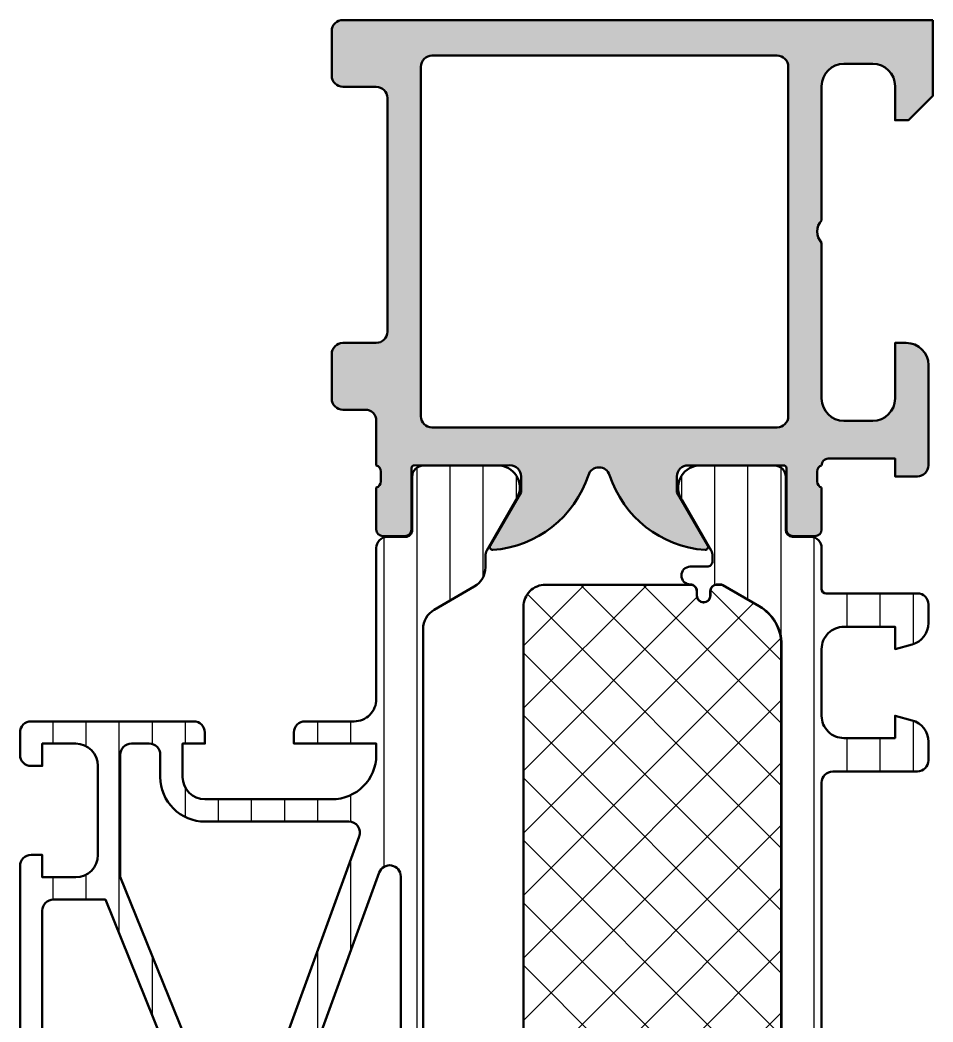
# Model space of a CAD drawing. Extents: x 0 to 71, y 0 to 90.
# Drawn here: x 0 to 41, y 45 to 90 of the extents above; entities that cross this region are included whole.
import ezdxf

# ---------------------------------------------------------------- set-up
doc = ezdxf.new("R2010")
doc.units = 0
for name, color, linetype, lineweight in [('0S-Alu contour', 7, 'Continuous', 50), ('0S-Alu hatch', 252, 'Continuous', 25), ('0S-Plastic contour', 254, 'Continuous', 50), ('0S-Plastic hatch', 253, 'Continuous', 25), ('0S-PT contour', 91, 'Continuous', 50), ('0S-PT hatch', 103, 'Continuous', 25)]:
    doc.layers.add(name, color=color, linetype=linetype, lineweight=lineweight)
pattern_1 = [(90, (0, 0), (-1.4859, 0), [])]

# ---------------------------------------------------------------- blocks, each defined once
blk = doc.blocks.new('245319__4C9D628B_4177_4C6F_BE3F_42CCD75E70B8___3131EF14_98C3_443F_8A93_D7AD6CAD2A95_')
at = {"layer": '0S-Plastic hatch'}
h = blk.add_hatch(dxfattribs=at)
h.set_pattern_fill('ANSI31', color=256, scale=0.4680000000000001, angle=45, style=0)
h.set_pattern_definition(pattern_1)
edge = h.paths.add_edge_path()
edge.add_line((35.99999999999975, 66.29000567895663), (35.99999999999975, 64.4500000000472))
edge.add_arc((36.19999999999978, 64.45000000004715), 0.2000000000000384, 180, 269.9999999999919)
edge.add_line((36.19999999999976, 64.25000000004712), (40.29999999999977, 64.25000000004718))
edge.add_ellipse((40.29999999999975, 63.75000000004719), major_axis=(-0.4999999999999858, 0), ratio=1, start_angle=180, end_angle=269.9999999999984, ccw=False)
edge.add_line((40.79999999999974, 63.75000000004719), (40.79999999999974, 62.9192507766728))
edge.add_ellipse((39.79999999999984, 62.91925077667283), major_axis=(-0.999999999999904, 0), ratio=1, start_angle=104.9999999999985, end_angle=180, ccw=False)
edge.add_line((40.05881904510231, 61.95332495038385), (39.29999999999974, 61.75000000004718))
edge.add_line((39.29999999999974, 61.75000000004718), (39.29999999999974, 62.75000000004711))
edge.add_line((39.29999999999974, 62.75000000004711), (36.99999999999978, 62.75000000004716))
edge.add_arc((36.99999999999974, 61.75000000004715), 1.000000000000007, 89.99999999999797, 180)
edge.add_line((35.99999999999974, 61.75000000004715), (35.99999999999975, 58.75000000004716))
edge.add_arc((36.99999999999975, 58.75000000004717), 1.000000000000007, 180, 270.0000000000017)
edge.add_line((36.99999999999978, 57.75000000004716), (39.29999999999974, 57.75000000004716))
edge.add_line((39.29999999999974, 57.75000000004716), (39.29999999999974, 58.75000000004717))
edge.add_line((39.29999999999974, 58.75000000004717), (40.05881904510228, 58.54667504971059))
edge.add_ellipse((39.79999999999979, 57.58074922342157), major_axis=(-0.9999999999999568, 0), ratio=1, start_angle=180, end_angle=255.00000000000068, ccw=False)
edge.add_line((40.79999999999974, 57.58074922342157), (40.79999999999974, 56.75000000004715))
edge.add_ellipse((40.29999999999977, 56.75000000004712), major_axis=(-0.4999999999999681, 0), ratio=1, start_angle=90.00000000000489, end_angle=180, ccw=False)
edge.add_line((40.29999999999981, 56.25000000004715), (36.49999999999975, 56.25000000004716))
edge.add_arc((36.49999999999976, 55.75000000004715), 0.5000000000000071, 90.0000000000016, 180)
edge.add_line((35.99999999999975, 55.75000000004715), (35.99999999999975, 26.74999999999995))
edge.add_arc((36.49999999999973, 26.74999999999996), 0.4999999999999858, 180, 270.0000000000017)
edge.add_line((36.49999999999975, 26.24999999999998), (40.29999999999978, 26.24999999999998))
edge.add_ellipse((40.29999999999978, 25.75000000000001), major_axis=(-0.4999999999999645, 0), ratio=1, start_angle=180, end_angle=269.9999999999992, ccw=False)
edge.add_line((40.79999999999974, 25.75000000000001), (40.79999999999975, 24.91925077662567))
edge.add_ellipse((39.79999999999966, 24.91925077662568), major_axis=(-1.000000000000092, 0), ratio=1, start_angle=104.9999999999998, end_angle=180, ccw=False)
edge.add_line((40.0588190451022, 23.95332495033652), (39.29999999999974, 23.75000000000003))
edge.add_line((39.29999999999974, 23.75000000000003), (39.29999999999974, 24.74999999999995))
edge.add_line((39.29999999999974, 24.74999999999995), (36.99999999999973, 24.74999999999992))
edge.add_arc((36.99999999999968, 23.74999999999999), 0.999999999999936, 89.99999999999714, 180)
edge.add_line((35.99999999999975, 23.74999999999999), (35.99999999999975, 20.74999999999998))
edge.add_arc((36.99999999999974, 20.74999999999997), 1, 180, 270)
edge.add_line((36.99999999999974, 19.74999999999997), (39.29999999999974, 19.74999999999998))
edge.add_line((39.29999999999974, 19.74999999999998), (39.29999999999974, 20.74999999999998))
edge.add_line((39.29999999999974, 20.74999999999998), (40.05881904510228, 20.54667504966336))
edge.add_ellipse((39.79999999999975, 19.58074922337431), major_axis=(-0.999999999999984, 0), ratio=1, start_angle=180, end_angle=254.999999999999, ccw=False)
edge.add_line((40.79999999999974, 19.58074922337431), (40.79999999999974, 18.74999999999992))
edge.add_ellipse((40.29999999999975, 18.74999999999991), major_axis=(-0.4999999999999929, 0), ratio=1, start_angle=90.0000000000008, end_angle=180, ccw=False)
edge.add_line((40.29999999999975, 18.24999999999992), (36.19999999999973, 18.24999999999998))
edge.add_arc((36.19999999999977, 18.04999999999996), 0.2000000000000206, 90.0000000000122, 180)
edge.add_line((35.99999999999975, 18.04999999999996), (35.99999999999975, 16.20999432109047))
edge.add_ellipse((35.50000267890206, 16.20999432109047), major_axis=(-0.4999973210976875, 0), ratio=1, start_angle=89.99969301797472, end_angle=180, ccw=False)
edge.add_line((35.49999999999287, 15.70999699999996), (34.68966866665951, 15.70999699999996))
edge.add_arc((34.68966866665951, 15.40999699999995), 0.3000000000000114, 90, 180)
edge.add_line((34.3896686666595, 15.40999699999995), (34.39000061705653, 13.00999861706367))
edge.add_ellipse((33.89000463961791, 13.00999597743858), major_axis=(-0.4999959774455904, 0), ratio=1, start_angle=89.99969751881582, end_angle=180.0003024817733, ccw=False)
edge.add_line((33.89000199999285, 12.50999999999996), (30.41346050189336, 12.50999999999996))
edge.add_ellipse((30.55577115088471, 13.4998180747228), major_axis=(-0.9999960709244707, 0), ratio=1, start_angle=-32.727016099840625, end_angle=81.8183919481001, ccw=False)
edge.add_line((29.71451850189337, 14.04045299999995), (31.03303562435068, 16.32419195977532))
edge.add_arc((30.60002365369275, 16.57419118792778), 0.4999989808088478, 330.0000347009659, 360.0057751235545)
edge.add_line((31.10002263196169, 16.57424158528533), (31.09999999999033, 16.7999999999824))
edge.add_arc((30.84999999997285, 16.79999999998248), 0.2500000000174793, 0, 89.99999999999349)
edge.add_line((30.84999999997288, 17.04999999999996), (30.09959336060875, 17.04999999999999))
edge.add_ellipse((30.09959336060875, 17.44925907311674), major_axis=(-0.3992590731167524, 0), ratio=1, start_angle=-90, end_angle=90, ccw=False)
edge.add_arc((30.09959336060881, 18.15000000000003), 0.301481853766532, 269.9999999999892, 360)
edge.add_line((30.40107521437534, 18.15000000000003), (30.40107521437533, 18.35057079528622))
edge.add_ellipse((30.7005044190891, 18.35057079528619), major_axis=(-0.2994292047137676, 0), ratio=1, start_angle=180, end_angle=360, ccw=False)
edge.add_line((30.99993362380287, 18.35057079528617), (30.99993362380286, 18.14999999999993))
edge.add_arc((31.29993362380281, 18.14999999999994), 0.2999999999999474, 180, 266.6063607285442)
edge.add_line((31.28217495791437, 17.85052607828749), (31.46501280946028, 17.85052607828744))
edge.add_arc((31.46501280946004, 18.05052607828744), 0.2000000000000028, 270.0000000000692, 300.0000000000661)
edge.add_line((31.56501280946024, 17.87732099753067), (33.19999999999974, 18.82128129211018))
edge.add_arc((32.19999999999978, 20.55333209967904), 1.999999999999963, 299.9999999999989, 360)
edge.add_line((34.19999999999975, 20.55333209967904), (34.19999999999973, 61.94666790036814))
edge.add_arc((32.19999999999983, 61.94666790036811), 1.999999999999907, 0, 60.00000000000036)
edge.add_line((33.19999999999977, 63.67871870793692), (31.56501280946021, 64.62267900251663))
edge.add_arc((31.4650128094603, 64.44947392175968), 0.2000000000000152, 60.0000000000326, 90.00000000003052)
edge.add_line((31.46501280946019, 64.6494739217597), (31.28217495791439, 64.64947392175966))
edge.add_arc((31.29993362380283, 64.3500000000472), 0.2999999999999647, 93.39363927145564, 180)
edge.add_line((30.99993362380287, 64.3500000000472), (30.99993362380285, 64.14942920476093))
edge.add_ellipse((30.7005044190891, 64.14942920476093), major_axis=(-0.2994292047137605, 0), ratio=1, start_angle=0, end_angle=180, ccw=False)
edge.add_line((30.40107521437533, 64.14942920476093), (30.40107521437533, 64.35000000004713))
edge.add_arc((30.09959336060877, 64.35000000004706), 0.3014818537665675, 0, 90.00000000000273)
edge.add_ellipse((30.09959336060875, 65.05074092693039), major_axis=(-0.3992590731167524, 0), ratio=1, start_angle=-90, end_angle=90, ccw=False)
edge.add_line((30.09959336060875, 65.45000000004714), (30.84999999997284, 65.45000000004717))
edge.add_arc((30.84999999997285, 65.70000000006466), 0.2500000000174936, 269.9999999999984, 360)
edge.add_line((31.09999999999034, 65.70000000006465), (31.10002263196169, 65.9257584147615))
edge.add_arc((30.6000226344741, 65.92580853907533), 0.5000000000000318, 359.9942561767659, 389.9999965993444)
edge.add_line((31.03303535120451, 66.1758085133749), (29.71451850189337, 68.45954700004715))
edge.add_ellipse((30.5557711508847, 69.0001819253243), major_axis=(-0.9999960709244641, 0), ratio=1, start_angle=-81.81839194810101, end_angle=32.72701609984068, ccw=False)
edge.add_line((30.41346050189336, 69.99000000004715), (33.89000199999284, 69.99000000004715))
edge.add_ellipse((33.89000463961791, 69.49000402260852), major_axis=(-0.4999959774455975, 0), ratio=1, start_angle=179.9996975182268, end_angle=270.00030248118503, ccw=False)
edge.add_line((34.39000061705654, 69.49000138297832), (34.3896686666595, 67.09000300004716))
edge.add_arc((34.68966866665951, 67.09000300004716), 0.3000000000000114, 180, 269.9999999999986)
edge.add_line((34.68966866665951, 66.79000300004715), (35.49999999999287, 66.79000300004715))
edge.add_ellipse((35.50000267890205, 66.29000567895663), major_axis=(-0.4999973210976948, 0), ratio=1, start_angle=180, end_angle=270.00030698202454, ccw=False)
at = {"layer": '0S-Plastic contour', "color": 7}
for points in [[(30.41346050189336, 69.99000000004715), (33.89000199999284, 69.99000000004715)], [(34.39000061705654, 69.49000138297832), (34.3896686666595, 67.09000300004716)], [(31.03303535120451, 66.1758085133749), (29.71451850189337, 68.45954700004715)], [(34.68966866665951, 66.79000300004715), (35.49999999999287, 66.79000300004715)], [(35.99999999999975, 66.29000567895663), (35.99999999999975, 64.4500000000472)], [(31.09999999999034, 65.70000000006465), (31.10002263196169, 65.9257584147615)], [(30.09959336060875, 65.45000000004714), (30.84999999997284, 65.45000000004717)], [(31.46501280946019, 64.6494739217597), (31.28217495791439, 64.64947392175966)], [(33.19999999999977, 63.67871870793692), (31.56501280946021, 64.62267900251663)], [(30.40107521437533, 64.14942920476093), (30.40107521437533, 64.35000000004713)], [(30.99993362380287, 64.3500000000472), (30.99993362380285, 64.14942920476093)], [(36.19999999999976, 64.25000000004712), (40.29999999999977, 64.25000000004718)], [(40.79999999999974, 63.75000000004719), (40.79999999999974, 62.9192507766728)], [(40.05881904510231, 61.95332495038385), (39.29999999999974, 61.75000000004718), (39.29999999999974, 62.75000000004711), (36.99999999999978, 62.75000000004716)], [(34.19999999999975, 20.55333209967904), (34.19999999999973, 61.94666790036814)], [(35.99999999999974, 61.75000000004715), (35.99999999999975, 58.75000000004716)], [(36.99999999999978, 57.75000000004716), (39.29999999999974, 57.75000000004716), (39.29999999999974, 58.75000000004717), (40.05881904510228, 58.54667504971059)], [(40.79999999999974, 57.58074922342157), (40.79999999999974, 56.75000000004715)], [(40.29999999999981, 56.25000000004715), (36.49999999999975, 56.25000000004716)], [(35.99999999999975, 55.75000000004715), (35.99999999999975, 26.74999999999995)], [(36.49999999999975, 26.24999999999998), (40.29999999999978, 26.24999999999998)], [(40.79999999999974, 25.75000000000001), (40.79999999999975, 24.91925077662567)], [(40.0588190451022, 23.95332495033652), (39.29999999999974, 23.75000000000003), (39.29999999999974, 24.74999999999995), (36.99999999999973, 24.74999999999992)], [(35.99999999999975, 23.74999999999999), (35.99999999999975, 20.74999999999998)], [(36.99999999999974, 19.74999999999997), (39.29999999999974, 19.74999999999998), (39.29999999999974, 20.74999999999998), (40.05881904510228, 20.54667504966336)], [(40.79999999999974, 19.58074922337431), (40.79999999999974, 18.74999999999992)], [(31.56501280946024, 17.87732099753067), (33.19999999999974, 18.82128129211018)], [(30.40107521437534, 18.15000000000003), (30.40107521437533, 18.35057079528622)], [(30.99993362380287, 18.35057079528617), (30.99993362380286, 18.14999999999993)], [(35.99999999999975, 18.04999999999996), (35.99999999999975, 16.20999432109047)], [(40.29999999999975, 18.24999999999992), (36.19999999999973, 18.24999999999998)], [(31.28217495791437, 17.85052607828749), (31.46501280946028, 17.85052607828744)], [(30.84999999997288, 17.04999999999996), (30.09959336060875, 17.04999999999999)], [(31.10002263196169, 16.57424158528533), (31.09999999999033, 16.7999999999824)], [(29.71451850189337, 14.04045299999995), (31.03303562435068, 16.32419195977532)], [(34.3896686666595, 15.40999699999995), (34.39000061705653, 13.00999861706367)], [(35.49999999999287, 15.70999699999996), (34.68966866665951, 15.70999699999996)], [(33.89000199999285, 12.50999999999996), (30.41346050189336, 12.50999999999996)]]:
    blk.add_lwpolyline(points, dxfattribs=at)
at = {"layer": '0S-Plastic contour', "color": 7, "extrusion": (0, 0, -1)}
for centre, radius, start, end in [((-30.5557711508847, 69.0001819253243), 0.9999960709244641, 327.2729839001593, 81.81839194810097), ((-33.89000463961791, 69.49000402260852), 0.4999959774455975, 89.99969751881494, 180.0003024817733), ((-35.50000267890205, 66.29000567895663), 0.4999973210976948, 89.99969301797543, 180), ((-30.09959336060875, 65.05074092693039), 0.3992590731167524, 270, 90), ((-30.7005044190891, 64.14942920476093), 0.2994292047137605, 180, 0), ((-40.29999999999975, 63.75000000004719), 0.4999999999999858, 90.0000000000016, 180), ((-39.79999999999984, 62.91925077667283), 0.999999999999904, 180, 255.0000000000015), ((-39.79999999999979, 57.58074922342157), 0.9999999999999568, 104.9999999999993, 180), ((-40.29999999999977, 56.75000000004712), 0.4999999999999681, 180, 269.9999999999951), ((-40.29999999999978, 25.75000000000001), 0.4999999999999645, 90.00000000000081, 180), ((-39.79999999999966, 24.91925077662568), 1.000000000000092, 180, 255.0000000000002), ((-39.79999999999975, 19.58074922337431), 0.999999999999984, 105.000000000001, 180), ((-30.7005044190891, 18.35057079528619), 0.2994292047137676, 0, 180), ((-40.29999999999975, 18.74999999999991), 0.4999999999999929, 180, 269.9999999999992), ((-30.09959336060875, 17.44925907311674), 0.3992590731167524, 270, 90), ((-35.50000267890206, 16.20999432109047), 0.4999973210976876, 180, 270.0003069820253), ((-30.55577115088471, 13.4998180747228), 0.9999960709244707, 278.1816080518999, 32.72701609984063), ((-33.89000463961791, 13.00999597743858), 0.4999959774455904, 179.9996975182267, 270.0003024811842)]:
    blk.add_arc(centre, radius, start, end, dxfattribs=at)
at = {"layer": '0S-Plastic contour', "color": 7}
for centre, radius, start, end in [((34.68966866665951, 67.09000300004716), 0.3000000000000114, 180, 269.9999999999986), ((30.6000226344741, 65.92580853907533), 0.5000000000000318, 359.9942561767659, 29.99999659934434), ((30.84999999997285, 65.70000000006466), 0.2500000000174936, 269.9999999999984, 0), ((30.09959336060877, 64.35000000004706), 0.3014818537665675, 0, 90.00000000000273), ((31.29993362380283, 64.3500000000472), 0.2999999999999647, 93.39363927145564, 180), ((31.4650128094603, 64.44947392175968), 0.2000000000000152, 60.0000000000326, 90.00000000003052), ((36.19999999999978, 64.45000000004715), 0.2000000000000384, 180, 269.9999999999919), ((32.19999999999983, 61.94666790036811), 1.999999999999907, 0, 60.00000000000036), ((36.99999999999974, 61.75000000004715), 1.000000000000007, 89.99999999999797, 180), ((36.99999999999975, 58.75000000004717), 1.000000000000007, 180, 270.0000000000017), ((36.49999999999976, 55.75000000004715), 0.5000000000000071, 90.0000000000016, 180), ((36.49999999999973, 26.74999999999996), 0.4999999999999858, 180, 270.0000000000017), ((36.99999999999968, 23.74999999999999), 0.999999999999936, 89.99999999999714, 180), ((36.99999999999974, 20.74999999999997), 1, 180, 270), ((32.19999999999978, 20.55333209967904), 1.999999999999963, 299.9999999999989, 0), ((30.09959336060881, 18.15000000000003), 0.301481853766532, 269.9999999999892, 0), ((31.29993362380281, 18.14999999999994), 0.2999999999999474, 180, 266.6063607285442), ((36.19999999999977, 18.04999999999996), 0.2000000000000206, 90.0000000000122, 180), ((31.46501280946004, 18.05052607828744), 0.2000000000000028, 270.0000000000692, 300.0000000000661), ((30.84999999997285, 16.79999999998248), 0.2500000000174793, 0, 89.99999999999349), ((30.60002365369275, 16.57419118792778), 0.4999989808088478, 330.0000347009659, 0.0057751235544622), ((34.68966866665951, 15.40999699999995), 0.3000000000000114, 90, 180)]:
    blk.add_arc(centre, radius, start, end, dxfattribs=at)
blk = doc.blocks.new('465390__6BB4EDA2_9E5B_495E_9431_449659FF9FED_')
at = {"layer": '0S-PT hatch'}
h = blk.add_hatch(dxfattribs=at)
h.set_pattern_fill('ANSI37', color=256, scale=0.625, angle=90, style=0)
h.set_pattern_definition([(135, (0, 0), (-1.403165018917055, -1.403165018917055), []), (225, (0, 0), (1.403165018917055, -1.403165018917055), [])])
edge = h.paths.add_edge_path()
edge.add_line((23.59999999999975, 17.85979668030449), (30.10107521437534, 17.85979668030448))
edge.add_arc((30.10107521437533, 18.14979668030449), 0.2900000000000098, 270.0000000000014, 360)
edge.add_line((30.39107521437534, 18.14979668030449), (30.39107521437534, 18.35036747559074))
edge.add_ellipse((30.7005044190891, 18.35036747559074), major_axis=(-0.3094292047137586, 0), ratio=1, start_angle=180, end_angle=360, ccw=False)
edge.add_line((31.00993362380286, 18.35036747559074), (31.00993362380286, 18.14979668030449))
edge.add_arc((31.29993362380285, 18.14979668030449), 0.2899999999999849, 180, 266.5483281938148)
edge.add_line((31.28247370832801, 17.86032275859201), (31.46501280946021, 17.86032275859201))
edge.add_arc((31.4650128094602, 18.050322758592), 0.1899999999999906, 270.0000000000021, 300.000000000002)
edge.add_line((31.5600128094602, 17.88577793187296), (33.19499999999974, 18.82973822645254))
edge.add_arc((32.19999999999976, 20.55312877998357), 1.989999999999987, 299.9999999999994, 360)
edge.add_line((34.18999999999975, 20.55312877998357), (34.18999999999974, 61.9464645806726))
edge.add_arc((32.19999999999976, 61.9464645806726), 1.98999999999998, 0, 60.00000000000021)
edge.add_line((33.19499999999974, 63.66985513420361), (31.56001280946018, 64.61381542878318))
edge.add_arc((31.4650128094602, 64.4492706020642), 0.1899999999999257, 59.99999999999241, 89.99999999999358)
edge.add_line((31.46501280946022, 64.63927060206414), (31.28247370832781, 64.63927060206414))
edge.add_arc((31.29993362380286, 64.34979668035166), 0.2900000000000036, 93.45167180623, 180)
edge.add_line((31.00993362380286, 64.34979668035166), (31.00993362380285, 64.1492258850654))
edge.add_ellipse((30.69996681190129, 64.1492258850654), major_axis=(-0.3099668119015604, 0), ratio=1, start_angle=0, end_angle=180, ccw=False)
edge.add_line((30.38999999999973, 64.1492258850654), (30.38999999999973, 64.34979668030448))
edge.add_arc((30.09959336060872, 64.34979668030446), 0.2904066393910085, 0, 90.0000000000042)
edge.add_line((30.0995933606087, 64.64020331969547), (23.60000000001702, 64.64020331974258))
edge.add_arc((23.59999999999972, 63.65020331974261), 0.9899999999999664, 89.99999999899825, 180)
edge.add_line((22.60999999999975, 63.65020331974261), (22.60999999999974, 18.84979668030448))
edge.add_arc((23.59999999999975, 18.84979668030449), 0.9900000000000019, 180, 270)
at = {"layer": '0S-PT contour', "color": 7}
for points in [[(30.0995933606087, 64.64020331969547), (23.60000000001702, 64.64020331974258)], [(31.46501280946022, 64.63927060206414), (31.28247370832781, 64.63927060206414)], [(33.19499999999974, 63.66985513420361), (31.56001280946018, 64.61381542878318)], [(30.38999999999973, 64.1492258850654), (30.38999999999973, 64.34979668030448)], [(31.00993362380286, 64.34979668035166), (31.00993362380285, 64.1492258850654)], [(22.60999999999975, 63.65020331974261), (22.60999999999974, 18.84979668030448)], [(34.18999999999975, 20.55312877998357), (34.18999999999974, 61.9464645806726)], [(31.5600128094602, 17.88577793187296), (33.19499999999974, 18.82973822645254)], [(30.39107521437534, 18.14979668030449), (30.39107521437534, 18.35036747559074)], [(31.00993362380286, 18.35036747559074), (31.00993362380286, 18.14979668030449)], [(23.59999999999975, 17.85979668030449), (30.10107521437534, 17.85979668030448)], [(31.28247370832801, 17.86032275859201), (31.46501280946021, 17.86032275859201)]]:
    blk.add_lwpolyline(points, dxfattribs=at)
for centre, radius, start, end in [((23.59999999999972, 63.65020331974261), 0.9899999999999664, 89.99999999899825, 180), ((30.09959336060872, 64.34979668030446), 0.2904066393910085, 0, 90.0000000000042), ((31.29993362380286, 64.34979668035166), 0.2900000000000036, 93.45167180623, 180), ((31.4650128094602, 64.4492706020642), 0.1899999999999257, 59.99999999999241, 89.99999999999358), ((32.19999999999976, 61.9464645806726), 1.98999999999998, 0, 60.00000000000021), ((32.19999999999976, 20.55312877998357), 1.989999999999987, 299.9999999999994, 0), ((23.59999999999975, 18.84979668030449), 0.9900000000000019, 180, 270), ((30.10107521437533, 18.14979668030449), 0.2900000000000098, 270.0000000000014, 0), ((31.29993362380285, 18.14979668030449), 0.2899999999999849, 180, 266.5483281938148), ((31.4650128094602, 18.050322758592), 0.1899999999999906, 270.0000000000021, 300.000000000002)]:
    blk.add_arc(centre, radius, start, end, dxfattribs=at)
at = {"layer": '0S-PT contour', "color": 7, "extrusion": (0, 0, -1)}
for centre, radius, start, end in [((-30.69996681190129, 64.1492258850654), 0.3099668119015604, 180, 0), ((-30.7005044190891, 18.35036747559074), 0.3094292047137586, 0, 180)]:
    blk.add_arc(centre, radius, start, end, dxfattribs=at)
blk = doc.blocks.new('245319__7EE0A13C_2755_4B86_9D8E_A0269EEF0B49___4CBB73F0_4EA2_4A40_A802_37126B96DC75_')
at = {"layer": '0S-Plastic hatch'}
h = blk.add_hatch(dxfattribs=at)
h.set_pattern_fill('ANSI31', color=256, scale=0.4680000000000001, angle=45, style=0)
h.set_pattern_definition(pattern_1)
edge = h.paths.add_edge_path()
edge.add_line((16.00004199033086, 66.2900056789164), (16.00004199033086, 59.5000002046428))
edge.add_ellipse((15.00004199033083, 59.5000002046428), major_axis=(-1.000000000000028, 0), ratio=1, start_angle=89.9999999999996, end_angle=180, ccw=False)
edge.add_line((15.00004199033082, 58.50000020464277), (12.80004199033105, 58.50000020464279))
edge.add_arc((12.80004199033106, 58.00000020464278), 0.5000000000000214, 90.00000000000081, 180)
edge.add_line((12.30004199033104, 58.00000020464278), (12.30004199033104, 57.50000020464278))
edge.add_line((12.30004199033104, 57.50000020464278), (16.00004199033083, 57.50000020464278))
edge.add_line((16.00004199033083, 57.50000020464278), (16.00004199033083, 57.00000020464278))
edge.add_ellipse((14.00004199033084, 57.00000020464278), major_axis=(-1.999999999999992, 0), ratio=1, start_angle=90, end_angle=180, ccw=False)
edge.add_line((14.00004199033084, 55.00000020464279), (8.300041990331025, 55.00000020464278))
edge.add_ellipse((8.300041990331046, 56.00000020464278), major_axis=(-1, 0), ratio=1, start_angle=0, end_angle=89.9999999999988, ccw=False)
edge.add_line((7.300041990331045, 56.00000020464278), (7.300041990331038, 57.50000020464275))
edge.add_line((7.300041990331038, 57.50000020464275), (8.300041990331039, 57.50000020464278))
edge.add_line((8.300041990331039, 57.50000020464278), (8.300041990331039, 58.00000020464279))
edge.add_arc((7.800041990331038, 58.00000020464278), 0.5, 0, 90)
edge.add_line((7.800041990331038, 58.50000020464278), (0.500041990330871, 58.50000020464278))
edge.add_arc((0.500041990330857, 58.00000020464277), 0.5000000000000142, 89.99999999999837, 180)
edge.add_line((4.19903308426e-05, 58.00000020464277), (4.19903308568e-05, 57.00000020464279))
edge.add_arc((0.500041990330857, 57.00000020464279), 0.5, 180, 270)
edge.add_line((0.500041990330857, 56.50000020464279), (1.000041990330856, 56.50000020464278))
edge.add_line((1.000041990330856, 56.50000020464278), (1.000041990330856, 57.50000020464278))
edge.add_line((1.000041990330856, 57.50000020464278), (2.500041990330856, 57.50000020464278))
edge.add_ellipse((2.500041990330856, 56.50000020464278), major_axis=(-1, 0), ratio=1, start_angle=180, end_angle=270, ccw=False)
edge.add_line((3.500041990330856, 56.50000020464278), (3.500041990330856, 52.50000020464279))
edge.add_ellipse((2.500041990330856, 52.50000020464278), major_axis=(-1, 0), ratio=1, start_angle=90.0000000000008, end_angle=180, ccw=False)
edge.add_line((2.500041990330871, 51.50000020464278), (1.000041990330856, 51.50000020464278))
edge.add_line((1.000041990330856, 51.50000020464278), (1.000041990330856, 52.50000020464278))
edge.add_line((1.000041990330856, 52.50000020464278), (0.500041990330857, 52.50000020464278))
edge.add_arc((0.500041990330871, 52.00000020464276), 0.5000000000000142, 90.0000000000016, 180)
edge.add_line((4.19903308568e-05, 52.00000020464276), (4.19903308426e-05, 16.20999700000001))
edge.add_arc((0.5000419903308427, 16.20999700000001), 0.5, 180, 270)
edge.add_line((0.5000419903308427, 15.70999700000001), (1.310331333333365, 15.70999700000001))
edge.add_ellipse((1.310331333333351, 15.40999700000002), major_axis=(-0.2999999999999989, 0), ratio=1, start_angle=180, end_angle=269.99999999999727, ccw=False)
edge.add_line((1.61033133333335, 15.40999700000002), (1.609999382936337, 13.00999861706371))
edge.add_arc((2.109995360374952, 13.00999597743863), 0.4999959774455833, 179.9996975182267, 270.0003024811867)
edge.add_line((2.109998000000032, 12.51000000000002), (5.438166910264541, 12.51000000000001))
edge.add_arc((5.438166910264541, 13.51000000000001), 1.000000000000001, 270, 389.5194087327977)
edge.add_line((6.308355749616822, 14.00271836160909), (4.521986761255988, 17.12736727206626))
edge.add_ellipse((4.967642038118697, 17.38516343273754), major_axis=(-0.5148470513195433, 0), ratio=1, start_angle=-89.63435137918259, end_angle=30.04789633628809, ccw=False)
edge.add_line((4.964356423750274, 17.90000000000005), (17.60004199033066, 17.89999999999989))
edge.add_arc((17.60004199033066, 18.39999999999989), 0.5, 270, 360)
edge.add_line((18.10004199033066, 18.39999999999989), (18.10004199033067, 62.64722325026709))
edge.add_ellipse((19.10004199033066, 62.64722325026711), major_axis=(-0.9999999999999857, 0), ratio=1, start_angle=299.99999999999943, end_angle=360, ccw=False)
edge.add_line((18.60004199033067, 63.51324865405154), (20.40004199033056, 64.55247913859273))
edge.add_arc((19.90004199033068, 65.41850454237716), 0.9999999999999513, 299.9999999999941, 360)
edge.add_line((20.90004199033063, 65.41850454237716), (20.90004199033067, 65.92584774310484))
edge.add_ellipse((21.40004199033061, 65.92584774310482), major_axis=(-0.4999999999999432, 0), ratio=1, start_angle=330.00000340065725, end_angle=360, ccw=False)
edge.add_line((20.96702927360028, 66.17584771740434), (22.2855234884303, 68.45954700000001))
edge.add_arc((21.44427083943895, 69.00018192527718), 0.9999960709244836, 327.2729839001591, 441.8183919481005)
edge.add_line((21.5865814884303, 69.99000000000004), (18.11003999033087, 69.99000000000004))
edge.add_arc((18.11003735070579, 69.49000402256141), 0.4999959774455975, 89.9996975188125, 180.0003024817733)
edge.add_line((17.61004137326716, 69.49000138293121), (17.61037332366417, 67.090003))
edge.add_ellipse((17.31037332366419, 67.09000300000001), major_axis=(-0.2999999999999758, 0), ratio=1, start_angle=89.99999999999591, end_angle=180, ccw=False)
edge.add_line((17.31037332366417, 66.79000300000004), (16.50004199033083, 66.79000299999998))
edge.add_arc((16.50003931142162, 66.2900056789164), 0.4999973210907599, 89.99969301797297, 180)
edge = h.paths.add_edge_path()
edge.add_line((8.300041990331017, 54.0000002046428), (14.7611944910755, 54.00000020464277))
edge.add_ellipse((14.7611944910755, 53.50000020464277), major_axis=(-0.5, 0), ratio=1, start_angle=160.0000000000001, end_angle=270, ccw=False)
edge.add_line((15.23104080146845, 53.32899013297994), (10.2441242545035, 39.62754952748913))
edge.add_ellipse((9.774277944110544, 39.79855959915197), major_axis=(-0.5000000000000054, 0), ratio=1, start_angle=22.000000000000114, end_angle=160.0000000000003, ccw=False)
edge.add_line((9.310686016827146, 39.61125630244401), (4.500041990330856, 51.51801808889063))
edge.add_line((4.500041990330856, 51.51801808889063), (4.500041990330856, 57.00000000000001))
edge.add_ellipse((5.000041990330856, 57.00000000000002), major_axis=(-0.5, 0), ratio=1, start_angle=270.00000000000165, end_angle=360, ccw=False)
edge.add_line((5.000041990330842, 57.50000000000002), (5.800041990331067, 57.5))
edge.add_ellipse((5.800041990331067, 57.00000000000001), major_axis=(-0.4999999999999787, 0), ratio=1, start_angle=180, end_angle=270, ccw=False)
edge.add_line((6.300041990331045, 57.00000000000001), (6.300041990331038, 56.00000020464278))
edge.add_arc((8.30004199033101, 56.00000020464277), 1.999999999999971, 180, 270.0000000000002)
edge = h.paths.add_edge_path()
edge.add_ellipse((11.11789579039394, 36.47298873180043), major_axis=(-0.499999999999996, 0), ratio=1, start_angle=-19.999999999999318, end_angle=22.00000000000051, ccw=False)
edge.add_line((10.64804948000098, 36.64399880346326), (16.13019567993773, 51.70607169793841))
edge.add_ellipse((16.60004199033068, 51.53506162627557), major_axis=(-0.5, 0), ratio=1, start_angle=180, end_angle=339.99999999999994, ccw=False)
edge.add_line((17.10004199033068, 51.53506162627557), (17.10004199033066, 22.90420074383094))
edge.add_ellipse((16.60004199033066, 22.90420074383094), major_axis=(-0.5000000000000023, 0), ratio=1, start_angle=21.999999999999773, end_angle=180, ccw=False)
edge.add_line((16.13645006304726, 22.71689744712299), (10.65430386311055, 36.28568543509247))
edge = h.paths.add_edge_path()
edge.add_line((10.55920555011425, 33.85159485681768), (16.32235343335769, 19.58730329670787))
edge.add_ellipse((15.85876150607429, 19.39999999999991), major_axis=(-0.5000000000000034, 0), ratio=1, start_angle=90, end_angle=202.0000000000003, ccw=False)
edge.add_line((15.85876150607429, 18.8999999999999), (4.903836082056301, 18.9))
edge.add_ellipse((4.903836082056315, 19.4), major_axis=(-0.5, 0), ratio=1, start_angle=-19.999999999999602, end_angle=89.9999999999983, ccw=False)
edge.add_line((4.433989771663361, 19.57101007166284), (9.625767312437901, 33.83530163177256))
edge.add_ellipse((10.09561362283085, 33.66429156010973), major_axis=(-0.4999999999999987, 0), ratio=1, start_angle=202.0000000000003, end_angle=339.99999999999994, ccw=False)
edge = h.paths.add_edge_path()
edge.add_ellipse((8.751995776547467, 36.98986242746125), major_axis=(-0.499999999999996, 0), ratio=1, start_angle=160.0000000000007, end_angle=202.0000000000006, ccw=False)
edge.add_line((9.22184208694042, 36.81885235579843), (2.948035850556537, 19.58171138730014))
edge.add_ellipse((2.000041990330842, 19.90000000000001), major_axis=(-1.000000000000009, 0), ratio=1, start_angle=0, end_angle=161.4405410355622, ccw=False)
edge.add_line((1.000041990330833, 19.90000000000001), (1.000041990330856, 50.0000542046428))
edge.add_ellipse((1.500041990330842, 50.0000542046428), major_axis=(-0.4999999999999858, 0), ratio=1, start_angle=269.9999999999984, end_angle=360, ccw=False)
edge.add_line((1.500041990330856, 50.50005420464278), (3.832791353842438, 50.50005420464277))
edge.add_line((3.832791353842438, 50.50005420464277), (9.215587703830856, 37.17716572416922))
at = {"layer": '0S-Alu contour', "color": 7}
for points in [[(5.000041990330842, 57.50000000000002), (5.800041990331067, 57.5)], [(9.310686016827146, 39.61125630244401), (4.500041990330856, 51.51801808889063), (4.500041990330856, 57.00000000000001)], [(6.300041990331045, 57.00000000000001), (6.300041990331038, 56.00000020464278)], [(8.300041990331017, 54.0000002046428), (14.7611944910755, 54.00000020464277)], [(15.23104080146845, 53.32899013297994), (10.2441242545035, 39.62754952748913)], [(10.64804948000098, 36.64399880346326), (16.13019567993773, 51.70607169793841)], [(17.10004199033068, 51.53506162627557), (17.10004199033066, 22.90420074383094)], [(1.500041990330856, 50.50005420464278), (3.832791353842438, 50.50005420464277), (9.215587703830856, 37.17716572416922)], [(1.000041990330833, 19.90000000000001), (1.000041990330856, 50.0000542046428)], [(9.22184208694042, 36.81885235579843), (2.948035850556537, 19.58171138730014)], [(16.13645006304726, 22.71689744712299), (10.65430386311055, 36.28568543509247)], [(4.433989771663361, 19.57101007166284), (9.625767312437901, 33.83530163177256)], [(10.55920555011425, 33.85159485681768), (16.32235343335769, 19.58730329670787)], [(15.85876150607429, 18.8999999999999), (4.903836082056301, 18.9)]]:
    blk.add_lwpolyline(points, dxfattribs=at)
at = {"layer": '0S-Alu contour', "color": 7, "extrusion": (0, 0, -1)}
for centre, radius, start, end in [((-5.000041990330856, 57.00000000000002), 0.5, 0, 89.99999999999837), ((-5.800041990331067, 57.00000000000001), 0.4999999999999787, 90, 180), ((-14.7611944910755, 53.50000020464277), 0.5, 90, 200), ((-16.60004199033068, 51.53506162627557), 0.5, 20.00000000000008, 180), ((-1.500041990330842, 50.0000542046428), 0.4999999999999858, 0, 90.0000000000016), ((-9.774277944110544, 39.79855959915197), 0.5000000000000054, 199.9999999999998, 337.9999999999999), ((-8.751995776547467, 36.98986242746125), 0.499999999999996, 157.9999999999994, 199.9999999999993), ((-11.11789579039394, 36.47298873180043), 0.499999999999996, 337.9999999999995, 19.99999999999932), ((-10.09561362283085, 33.66429156010973), 0.4999999999999987, 20.00000000000008, 157.9999999999997), ((-16.60004199033066, 22.90420074383094), 0.5000000000000023, 180, 338.0000000000002), ((-2.000041990330842, 19.90000000000001), 1.000000000000009, 198.5594589644378, 0), ((-4.903836082056315, 19.4), 0.5, 270.0000000000017, 19.99999999999964), ((-15.85876150607429, 19.39999999999991), 0.5000000000000034, 157.9999999999997, 270)]:
    blk.add_arc(centre, radius, start, end, dxfattribs=at)
at = {"layer": '0S-Alu contour', "color": 7}
blk.add_arc((8.30004199033101, 56.00000020464277), 1.999999999999971, 180, 270.0000000000002, dxfattribs=at)
at = {"layer": '0S-Plastic contour', "color": 7}
for points in [[(21.5865814884303, 69.99000000000004), (18.11003999033087, 69.99000000000004)], [(17.61004137326716, 69.49000138293121), (17.61037332366417, 67.090003)], [(20.96702927360028, 66.17584771740434), (22.2855234884303, 68.45954700000001)], [(17.31037332366417, 66.79000300000004), (16.50004199033083, 66.79000299999998)], [(16.00004199033086, 66.2900056789164), (16.00004199033086, 59.5000002046428)], [(20.90004199033063, 65.41850454237716), (20.90004199033067, 65.92584774310484)], [(18.60004199033067, 63.51324865405154), (20.40004199033056, 64.55247913859273)], [(18.10004199033066, 18.39999999999989), (18.10004199033067, 62.64722325026709)], [(7.800041990331038, 58.50000020464278), (0.500041990330871, 58.50000020464278)], [(15.00004199033082, 58.50000020464277), (12.80004199033105, 58.50000020464279)], [(4.19903308426e-05, 58.00000020464277), (4.19903308568e-05, 57.00000020464279)], [(7.300041990331045, 56.00000020464278), (7.300041990331038, 57.50000020464275), (8.300041990331039, 57.50000020464278), (8.300041990331039, 58.00000020464279)], [(12.30004199033104, 58.00000020464278), (12.30004199033104, 57.50000020464278), (16.00004199033083, 57.50000020464278), (16.00004199033083, 57.00000020464278)], [(0.500041990330857, 56.50000020464279), (1.000041990330856, 56.50000020464278), (1.000041990330856, 57.50000020464278), (2.500041990330856, 57.50000020464278)], [(3.500041990330856, 56.50000020464278), (3.500041990330856, 52.50000020464279)], [(14.00004199033084, 55.00000020464279), (8.300041990331025, 55.00000020464278)], [(2.500041990330871, 51.50000020464278), (1.000041990330856, 51.50000020464278), (1.000041990330856, 52.50000020464278), (0.500041990330857, 52.50000020464278)], [(4.19903308568e-05, 52.00000020464276), (4.19903308426e-05, 16.20999700000001)], [(4.964356423750274, 17.90000000000005), (17.60004199033066, 17.89999999999989)], [(6.308355749616822, 14.00271836160909), (4.521986761255988, 17.12736727206626)], [(0.5000419903308427, 15.70999700000001), (1.310331333333365, 15.70999700000001)], [(1.61033133333335, 15.40999700000002), (1.609999382936337, 13.00999861706371)], [(2.109998000000032, 12.51000000000002), (5.438166910264541, 12.51000000000001)]]:
    blk.add_lwpolyline(points, dxfattribs=at)
for centre, radius, start, end in [((18.11003735070579, 69.49000402256141), 0.4999959774455975, 89.9996975188125, 180.0003024817733), ((21.44427083943895, 69.00018192527718), 0.9999960709244836, 327.2729839001591, 81.81839194810047), ((16.50003931142162, 66.2900056789164), 0.4999973210907599, 89.99969301797297, 180), ((19.90004199033068, 65.41850454237716), 0.9999999999999513, 299.9999999999941, 0), ((0.500041990330857, 58.00000020464277), 0.5000000000000142, 89.99999999999837, 180), ((7.800041990331038, 58.00000020464278), 0.5, 0, 90), ((12.80004199033106, 58.00000020464278), 0.5000000000000214, 90.00000000000081, 180), ((0.500041990330857, 57.00000020464279), 0.5, 180, 270), ((0.500041990330871, 52.00000020464276), 0.5000000000000142, 90.0000000000016, 180), ((17.60004199033066, 18.39999999999989), 0.5, 270, 0), ((0.5000419903308427, 16.20999700000001), 0.5, 180, 270), ((5.438166910264541, 13.51000000000001), 1.000000000000001, 270, 29.5194087327977), ((2.109995360374952, 13.00999597743863), 0.4999959774455833, 179.9996975182267, 270.0003024811867)]:
    blk.add_arc(centre, radius, start, end, dxfattribs=at)
at = {"layer": '0S-Plastic contour', "color": 7, "extrusion": (0, 0, -1)}
for centre, radius, start, end in [((-17.31037332366419, 67.09000300000001), 0.2999999999999758, 180, 270.0000000000041), ((-21.40004199033061, 65.92584774310482), 0.4999999999999432, 0, 29.99999659934277), ((-19.10004199033066, 62.64722325026711), 0.9999999999999857, 0, 60.00000000000056), ((-15.00004199033083, 59.5000002046428), 1.000000000000028, 180, 270.0000000000004), ((-2.500041990330856, 56.50000020464278), 1, 90, 180), ((-14.00004199033084, 57.00000020464278), 1.999999999999992, 180, 270), ((-8.300041990331046, 56.00000020464278), 1, 270.0000000000012, 0), ((-2.500041990330856, 52.50000020464278), 1, 180, 269.9999999999992), ((-4.967642038118697, 17.38516343273754), 0.5148470513195433, 329.9521036637119, 89.6343513791826), ((-1.310331333333351, 15.40999700000002), 0.2999999999999989, 90.00000000000273, 180)]:
    blk.add_arc(centre, radius, start, end, dxfattribs=at)
blk = doc.blocks.new('357830__A821127B_5339_4C5E_8B37_06B509787BB1_')
at = {"layer": '0S-Alu hatch'}
h = blk.add_hatch(color=256, dxfattribs=at)
edge = h.paths.add_edge_path()
edge.add_line((41.0000496197254, 90), (41.0000496197254, 86.60000610351562))
edge.add_line((41.0000496197254, 86.60000610351562), (39.9000740337879, 85.5))
edge.add_line((39.9000740337879, 85.5), (39.30006793027233, 85.5))
edge.add_line((39.30006793027233, 85.5), (39.30006793027227, 87.03408813476555))
edge.add_arc((38.30002254441874, 87.03404274891209), 1.000045386883423, 0.0026002997815099, 89.99739970016164)
edge.add_line((38.30006793027227, 88.03408813476562), (37.0000496197254, 88.03408813476562))
edge.add_arc((37.00010212049372, 87.0340356339973), 1.000052502146426, 90.00300791452572, 179.9969920855288)
edge.add_line((36.00004961972539, 87.03408813476466), (36.0000496197254, 81))
edge.add_arc((36.52517137368532, 80.5), 0.725088171522571, 136.4038161186355, 223.5961838813644)
edge.add_line((36.0000496197254, 80), (36.0000496197254, 73))
edge.add_arc((37.00010212049373, 73.00005250076833), 1.000052502146426, 180.0030079144711, 269.9969920854739)
edge.add_line((37.0000496197254, 72), (38.30006793027227, 72))
edge.add_arc((38.30002254441876, 73.00004538585351), 1.000045386883402, 270.0026002998371, 359.9973997002185)
edge.add_line((39.30006793027227, 73.00000000000097), (39.30006793027227, 75.5))
edge.add_line((39.30006793027227, 75.5), (39.80006793027227, 75.5))
edge.add_ellipse((39.80004810712444, 74.49998017685218), major_axis=(-1.000019823344298, 0), ratio=1, start_angle=180.0011357599706, end_angle=269.9988642398071, ccw=False)
edge.add_line((40.80006793027226, 74.49999999999612), (40.80006793027233, 70))
edge.add_ellipse((40.30007825038285, 69.99998967988948), major_axis=(-0.4999896799959879, 0), ratio=1, start_angle=89.99881737803042, end_angle=180.0011826222799, ccw=False)
edge.add_line((40.30006793027227, 69.5), (39.30006793027227, 69.5))
edge.add_line((39.30006793027227, 69.5), (39.30006793027227, 70.30000305175781))
edge.add_line((39.30006793027227, 70.30000305175781), (36.30005267148321, 70.30000305175781))
edge.add_arc((36.30004998048266, 69.99999533743302), 0.3000077143368609, 89.99948606996892, 180.0005139306047)
edge.add_arc((36.07887581407452, 69.73248189052774), 0.2788848020245042, 106.4198764196719, 181.1645893741022)
edge.add_line((35.80004861971624, 69.72681369094312), (35.8000486197133, 69.27321969094311))
edge.add_arc((36.07891671535651, 69.26755903146606), 0.2789255417371858, 178.8371299271166, 253.5754054446486)
edge.add_line((36.00004961971335, 69.00001569094309), (36.00004961971335, 67.12000469093459))
edge.add_ellipse((35.70004961971335, 67.12000469093456), major_axis=(-0.29999999999999, 0), ratio=1, start_angle=90.00000000000682, end_angle=180, ccw=False)
edge.add_line((35.70004961971339, 66.82000469093458), (34.72007530067052, 66.82000469093458))
edge.add_ellipse((34.72007530067055, 67.12000469093456), major_axis=(-0.2999999999999829, 0), ratio=1, start_angle=0, end_angle=89.9999999999946, ccw=False)
edge.add_line((34.42007530067057, 67.12000469093456), (34.42007530067057, 69.88000269093459))
edge.add_arc((34.30007799160512, 69.88000269093456), 0.1199973090654467, 0, 90.00000000001017)
edge.add_line((34.3000779916051, 70), (30.00008013730352, 70))
edge.add_arc((30.00005960963593, 69.50002052766759), 0.4999794727538154, 89.99764760599103, 180.0023523939924)
edge.add_line((29.50008013730352, 69.50000000000014), (29.50008013730352, 68.80000305175781))
edge.add_line((29.50008013730352, 68.80000305175781), (30.88832476620977, 66.39547729492188))
edge.add_ellipse((30.76136505689646, 66.33880392011439), major_axis=(-0.1390346690613193, 0), ratio=1, start_angle=93.38768587984202, end_angle=204.0554427869479, ccw=False)
edge.add_ellipse((31.13257719528312, 71.08680510239975), major_axis=(-4.900256231524272, 0), ratio=1, start_angle=18.122857009579377, end_angle=85.75180870418552, ccw=False)
edge.add_arc((26.00021839871015, 69.40702519141237), 0.4999999999999948, 18.12285700958021, 161.8662315936098)
edge.add_ellipse((20.86704206626754, 71.08815502027689), major_axis=(-4.901453208299328, 0), ratio=1, start_angle=94.25483504519178, end_angle=161.8662315936084, ccw=False)
edge.add_ellipse((21.23892229177159, 66.33900942728528), major_axis=(-0.1390425465423135, 0), ratio=1, start_angle=-24.057656197124118, end_angle=86.6072913620282, ccw=False)
edge.add_line((21.11195757870977, 66.39569091796875), (22.50020220761602, 68.80021667480469))
edge.add_line((22.50020220761602, 68.80021667480469), (22.50020220761602, 69.50021362304688))
edge.add_arc((22.0002150891922, 69.50022650462304), 0.4999871185897568, 359.9985238419078, 450.0014761579276)
edge.add_line((22.00020220761602, 70.00021362304688), (17.70000450858393, 70.00006449315555))
edge.add_arc((17.70000450858393, 69.88007629394525), 0.1199881992102973, 90, 180)
edge.add_line((17.58001630937364, 69.88007629394525), (17.5800163093737, 67.12007829394531))
edge.add_ellipse((17.28001630937368, 67.12007829394531), major_axis=(-0.3000000000000114, 0), ratio=1, start_angle=90, end_angle=180, ccw=False)
edge.add_line((17.28001630937368, 66.8200782939453), (16.30004199033087, 66.8200782939453))
edge.add_ellipse((16.30004199033088, 67.12007829394533), major_axis=(-0.3000000000000256, 0), ratio=1, start_angle=0, end_angle=89.99999999999869, ccw=False)
edge.add_line((16.00004199033086, 67.12007829394534), (16.00004199033086, 69.0000892939538))
edge.add_arc((15.92117489468772, 69.26763263447671), 0.278925541737111, 286.4245945553527, 361.1628700728866)
edge.add_line((16.20004299033085, 69.27329329395377), (16.2000429903309, 69.72688729395378))
edge.add_arc((15.92120554378781, 69.73255570195215), 0.2788950563274804, 358.8354106259031, 433.5801235805105)
edge.add_line((16.00004199033086, 70.00007629394533), (16.00004199033086, 72.0001220703125))
edge.add_arc((15.50004199033086, 72.0001220703125), 0.5, 0, 90)
edge.add_line((15.50004199033086, 72.5001220703125), (14.5001488018543, 72.5001220703125))
edge.add_ellipse((14.50012320913572, 73.00009647759391), major_axis=(-0.4999744079364346, 0), ratio=1, start_angle=-0.0029328596137929708, end_angle=90.00293285963892, ccw=False)
edge.add_line((14.00014880185431, 73.00012207031227), (14.0001488018543, 75.00012207031244))
edge.add_ellipse((14.5001544728303, 75.00011639933649), major_axis=(-0.5000056710081612, 0), ratio=1, start_angle=270.0006498386108, end_angle=359.9993501627087, ccw=False)
edge.add_line((14.5001488018543, 75.50012207031249), (16.0001488018543, 75.5001220703125))
edge.add_arc((16.0001488018543, 76.0001220703125), 0.5, 270, 360)
edge.add_line((16.5001488018543, 76.0001220703125), (16.5001488018543, 86.50010681152342))
edge.add_arc((16.0001488018543, 86.50010681152342), 0.5, 0, 90)
edge.add_line((16.0001488018543, 87.00010681152344), (14.50014880185436, 87.00010681152344))
edge.add_ellipse((14.50012827418673, 87.50008628385586), major_axis=(-0.4999794727538296, 0), ratio=1, start_angle=-0.0023523939923961734, end_angle=90.00235239401297, ccw=False)
edge.add_line((14.00014880185431, 87.5001068115233), (14.0001488018543, 89.50010681152344))
edge.add_ellipse((14.49990962154182, 89.50023918031248), major_axis=(-0.4997608372174051, 0), ratio=1, start_angle=-90.01517560495961, end_angle=0.015175604960006694, ccw=False)
edge.add_line((14.50004199033086, 90), (41.0000496197254, 90))
edge = h.paths.add_edge_path()
edge.add_line((34.50005724911993, 72.20001220703125), (34.50005724911993, 87.89999389648438))
edge.add_arc((34.00006756923048, 87.90000421659492), 0.4999896799959595, 359.9988173777201, 450.0011826219663)
edge.add_line((34.00005724911993, 88.39999389648438), (18.50003436093633, 88.39999389648438))
edge.add_arc((18.50002404082579, 87.90000421659492), 0.4999896799959595, 89.99881737803445, 180.0011826222798)
edge.add_line((18.00003436093634, 87.89999389648438), (18.00003436093633, 72.20001220703045))
edge.add_arc((18.5000501753944, 72.20002802148932), 0.500015814708163, 180.0018121461791, 269.998187853911)
edge.add_line((18.50003436093633, 71.70001220703124), (34.00005724911993, 71.70001220703125))
edge.add_arc((34.00004143466186, 72.20002802148932), 0.5000158147081559, 270.001812146089, 359.9981878538209)
at = {"layer": '0S-Alu contour', "color": 7}
for points in [[(14.50004199033086, 90), (41.0000496197254, 90)], [(41.0000496197254, 90), (41.0000496197254, 86.60000610351562), (39.9000740337879, 85.5), (39.30006793027233, 85.5), (39.30006793027227, 87.03408813476555)], [(14.00014880185431, 87.5001068115233), (14.0001488018543, 89.50010681152344)], [(34.00005724911993, 88.39999389648438), (18.50003436093633, 88.39999389648438)], [(18.00003436093634, 87.89999389648438), (18.00003436093633, 72.20001220703045)], [(34.50005724911993, 72.20001220703125), (34.50005724911993, 87.89999389648438)], [(38.30006793027227, 88.03408813476562), (37.0000496197254, 88.03408813476562)], [(16.0001488018543, 87.00010681152344), (14.50014880185436, 87.00010681152344)], [(36.00004961972539, 87.03408813476466), (36.0000496197254, 81)], [(16.5001488018543, 76.0001220703125), (16.5001488018543, 86.50010681152342)], [(36.0000496197254, 80), (36.0000496197254, 73)], [(14.5001488018543, 75.50012207031249), (16.0001488018543, 75.5001220703125)], [(39.30006793027227, 73.00000000000097), (39.30006793027227, 75.5), (39.80006793027227, 75.5)], [(14.00014880185431, 73.00012207031227), (14.0001488018543, 75.00012207031244)], [(40.80006793027226, 74.49999999999612), (40.80006793027233, 70)], [(15.50004199033086, 72.5001220703125), (14.5001488018543, 72.5001220703125)], [(16.00004199033086, 70.00007629394533), (16.00004199033086, 72.0001220703125)], [(18.50003436093633, 71.70001220703124), (34.00005724911993, 71.70001220703125)], [(37.0000496197254, 72), (38.30006793027227, 72)], [(40.30006793027227, 69.5), (39.30006793027227, 69.5), (39.30006793027227, 70.30000305175781), (36.30005267148321, 70.30000305175781)], [(17.58001630937364, 69.88007629394525), (17.5800163093737, 67.12007829394531)], [(22.00020220761602, 70.00021362304688), (17.70000450858393, 70.00006449315555)], [(34.3000779916051, 70), (30.00008013730352, 70)], [(34.42007530067057, 67.12000469093456), (34.42007530067057, 69.88000269093459)], [(16.20004299033085, 69.27329329395377), (16.2000429903309, 69.72688729395378)], [(21.11195757870977, 66.39569091796875), (22.50020220761602, 68.80021667480469), (22.50020220761602, 69.50021362304688)], [(29.50008013730352, 69.50000000000014), (29.50008013730352, 68.80000305175781), (30.88832476620977, 66.39547729492188)], [(35.80004861971624, 69.72681369094312), (35.8000486197133, 69.27321969094311)], [(16.00004199033086, 67.12007829394534), (16.00004199033086, 69.0000892939538)], [(36.00004961971335, 69.00001569094309), (36.00004961971335, 67.12000469093459)], [(17.28001630937368, 66.8200782939453), (16.30004199033087, 66.8200782939453)], [(35.70004961971339, 66.82000469093458), (34.72007530067052, 66.82000469093458)]]:
    blk.add_lwpolyline(points, dxfattribs=at)
at = {"layer": '0S-Alu contour', "color": 7, "extrusion": (0, 0, -1)}
for centre, radius, start, end in [((-14.49990962154182, 89.50023918031248), 0.4997608372174051, 359.98482439504, 90.01517560495957), ((-14.50012827418673, 87.50008628385586), 0.4999794727538296, 269.997647605987, 0.0023523939924092), ((-14.5001544728303, 75.00011639933649), 0.5000056710081612, 0.000649837291275, 89.99935016138923), ((-39.80004810712444, 74.49998017685218), 1.000019823344298, 90.00113576019287, 179.9988642400294), ((-14.50012320913572, 73.00009647759391), 0.4999744079364346, 269.9970671403611, 0.002932859613861), ((-40.30007825038285, 69.99998967988948), 0.4999896799959879, 179.9988173777201, 270.0011826219697), ((-20.86704206626754, 71.08815502027689), 4.901453208299328, 198.1337684063917, 265.7451649548082), ((-31.13257719528312, 71.08680510239975), 4.900256231524272, 274.2481912958145, 341.8771429904206), ((-16.30004199033088, 67.12007829394533), 0.3000000000000256, 270.0000000000013, 0), ((-17.28001630937368, 67.12007829394531), 0.3000000000000114, 180, 270), ((-34.72007530067055, 67.12000469093456), 0.2999999999999829, 270.0000000000054, 0), ((-35.70004961971335, 67.12000469093456), 0.29999999999999, 180, 269.9999999999932), ((-21.23892229177159, 66.33900942728528), 0.1390425465423135, 273.3927086379718, 24.05765619712416), ((-30.76136505689646, 66.33880392011439), 0.1390346690613193, 155.9445572130521, 266.612314120158)]:
    blk.add_arc(centre, radius, start, end, dxfattribs=at)
at = {"layer": '0S-Alu contour', "color": 7}
for centre, radius, start, end in [((18.50002404082579, 87.90000421659492), 0.4999896799959595, 89.99881737803445, 180.0011826222798), ((34.00006756923048, 87.90000421659492), 0.4999896799959595, 359.9988173777201, 90.00118262196634), ((37.00010212049372, 87.0340356339973), 1.000052502146426, 90.00300791452572, 179.9969920855288), ((38.30002254441874, 87.03404274891209), 1.000045386883423, 0.0026002997815099, 89.99739970016164), ((16.0001488018543, 86.50010681152342), 0.5, 0, 90), ((36.52517137368532, 80.5), 0.725088171522571, 136.4038161186355, 223.5961838813644), ((16.0001488018543, 76.0001220703125), 0.5, 270, 0), ((37.00010212049373, 73.00005250076833), 1.000052502146426, 180.0030079144711, 269.9969920854739), ((38.30002254441876, 73.00004538585351), 1.000045386883402, 270.0026002998371, 359.9973997002185), ((15.50004199033086, 72.0001220703125), 0.5, 0, 90), ((18.5000501753944, 72.20002802148932), 0.500015814708163, 180.0018121461791, 269.998187853911), ((34.00004143466186, 72.20002802148932), 0.5000158147081559, 270.001812146089, 359.9981878538209), ((36.30004998048266, 69.99999533743302), 0.3000077143368609, 89.99948606996892, 180.0005139306047), ((15.92120554378781, 69.73255570195215), 0.2788950563274804, 358.8354106259031, 73.58012358051047), ((17.70000450858393, 69.88007629394525), 0.1199881992102973, 90, 180), ((22.0002150891922, 69.50022650462304), 0.4999871185897568, 359.9985238419078, 90.00147615792763), ((26.00021839871015, 69.40702519141237), 0.4999999999999948, 18.12285700958021, 161.8662315936098), ((30.00005960963593, 69.50002052766759), 0.4999794727538154, 89.99764760599103, 180.0023523939924), ((34.30007799160512, 69.88000269093456), 0.1199973090654467, 0, 90.00000000001017), ((36.07887581407452, 69.73248189052774), 0.2788848020245042, 106.4198764196719, 181.1645893741022), ((15.92117489468772, 69.26763263447671), 0.278925541737111, 286.4245945553527, 1.162870072886538), ((36.07891671535651, 69.26755903146606), 0.2789255417371858, 178.8371299271166, 253.5754054446486)]:
    blk.add_arc(centre, radius, start, end, dxfattribs=at)
blk = doc.blocks.new('465390__94E5FB38_B551_4707_B196_0D817C2D9CD8_')
at = {"layer": '0S-Alu contour', "color": 7}
blk.add_blockref('357830__A821127B_5339_4C5E_8B37_06B509787BB1_', (0, 0), dxfattribs=at)
at = {"layer": '0S-Plastic contour', "color": 7}
for name in ['245319__7EE0A13C_2755_4B86_9D8E_A0269EEF0B49___4CBB73F0_4EA2_4A40_A802_37126B96DC75_', '245319__4C9D628B_4177_4C6F_BE3F_42CCD75E70B8___3131EF14_98C3_443F_8A93_D7AD6CAD2A95_']:
    blk.add_blockref(name, (0, 0), dxfattribs=at)
at = {"layer": '0S-PT contour', "color": 7}
blk.add_blockref('465390__6BB4EDA2_9E5B_495E_9431_449659FF9FED_', (0, 0), dxfattribs=at)

msp = doc.modelspace()

# ---------------------------------------------------------------- block references
at = {"layer": '0S-Alu contour', "color": 7}
msp.add_blockref('465390__94E5FB38_B551_4707_B196_0D817C2D9CD8_', (0, 0), dxfattribs=at)

doc.saveas('drawing.dxf')
